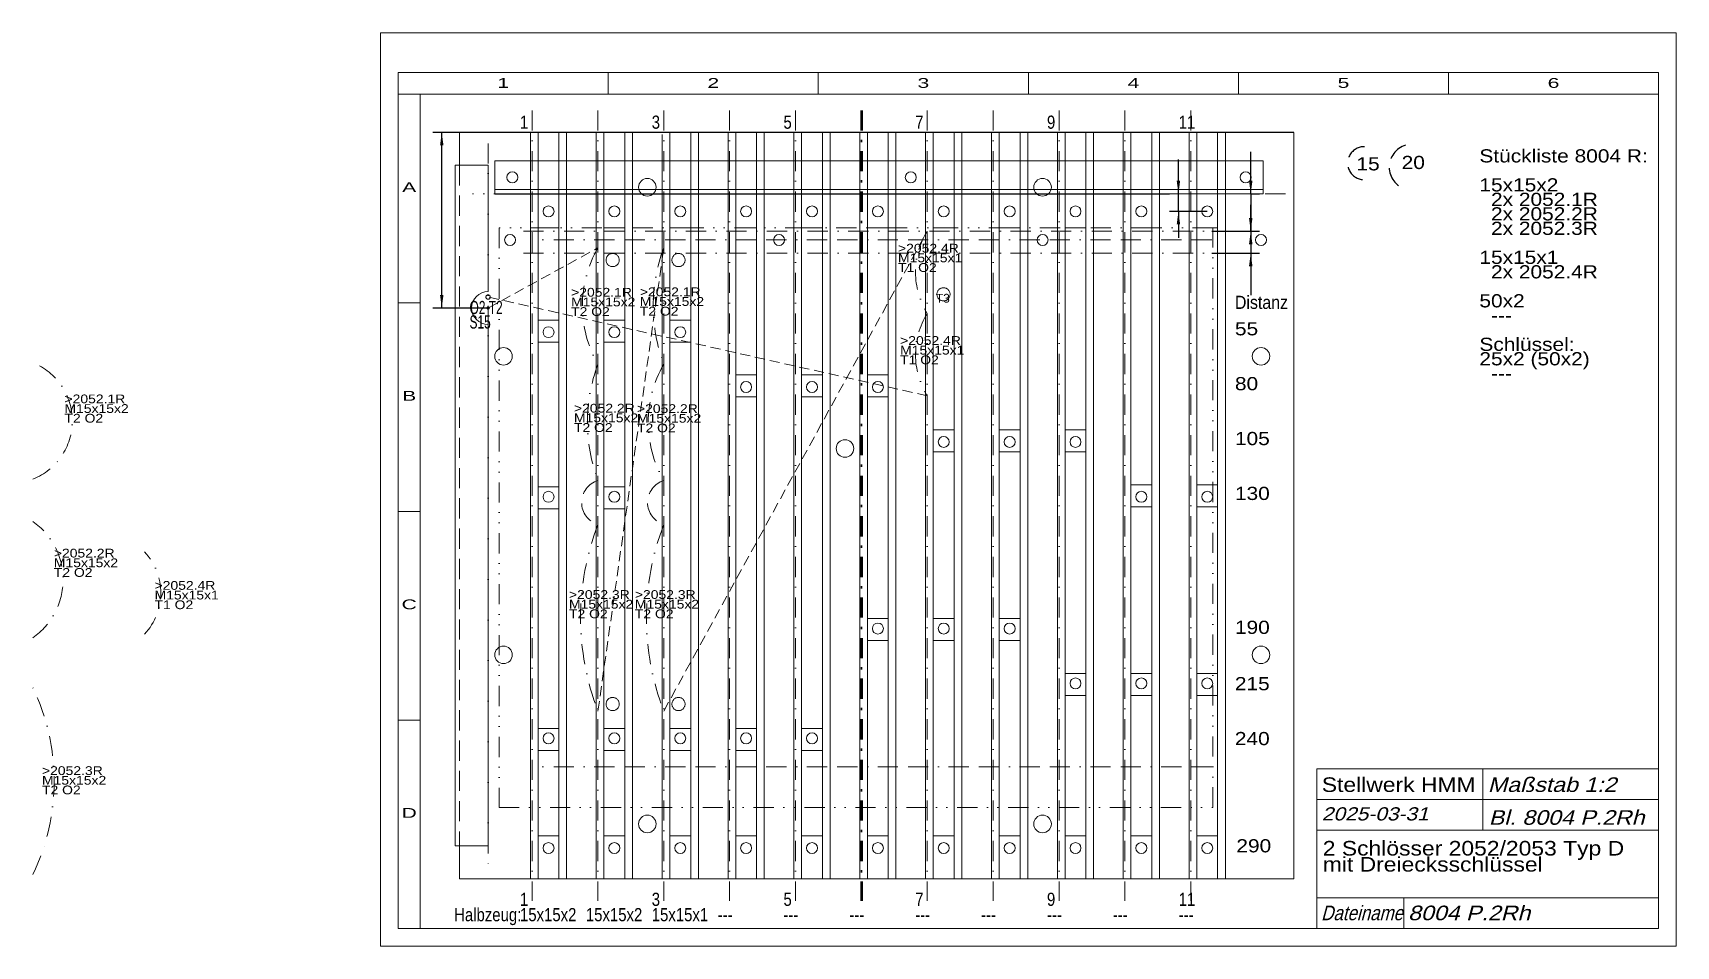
# Model space of a CAD drawing. Extents: x -156 to 592, y 2 to 418.
import ezdxf
from ezdxf.enums import TextEntityAlignment as Align

# ---------------------------------------------------------------- set-up
doc = ezdxf.new("R2010")
doc.units = 0
doc.header["$LTSCALE"] = 18.386603
for name, pattern in [('BORDER', [1.75, 0.5, -0.25, 0.5, -0.25, 0, -0.25]), ('DASHDOT', [1, 0.5, -0.25, 0, -0.25]), ('DASHED', [0.75, 0.5, -0.25]), ('DIVIDE', [1.25, 0.5, -0.25, 0, -0.25, 0, -0.25]), ('HIDDEN', [0.375, 0.25, -0.125]), ('PHANTOM', [2.5, 1.25, -0.25, 0.25, -0.25, 0.25, -0.25])]:
    doc.linetypes.add(name, pattern=pattern)
for name, color, linetype, lineweight in [('2052___ SCHLOSS MIT DORN R', 230, 'CONTINUOUS', 13), ('2913_1 AUFSPANNPLATTE', 7, 'CONTINUOUS', 18), ('8004_2R', 230, 'CONTINUOUS', 13), ('___ 8901_2P', 54, 'CONTINUOUS', 13), ('_TEMP', 7, 'CONTINUOUS', 50), ('BEMASSUNG', 7, 'CONTINUOUS', 25), ('BESCHRIFTUNG', 7, 'CONTINUOUS', 25), ('MASSGRENZEN', 172, 'CONTINUOUS', 25), ('MASSLINIEN', 172, 'CONTINUOUS', 25), ('MASSTEXTE', 212, 'CONTINUOUS', 25), ('MITTELLINIEN', 5, 'DASHDOT', 13), ('STANDARD', 7, 'CONTINUOUS', 0)]:
    doc.layers.add(name, color=color, linetype=linetype, lineweight=lineweight)
doc.styles.add('Arial', font='arial.ttf')

# ---------------------------------------------------------------- blocks, each defined once
blk = doc.blocks.new('D556819456')
at = {"layer": 'MASSGRENZEN'}
for points in [[(365.33, 344.67), (364.55, 350.61), (366.11, 350.61)], [(365.33, 336.67), (366.11, 330.72), (364.55, 330.72)]]:
    blk.add_solid(points, dxfattribs=at)
at = {"layer": 'MASSLINIEN', "color": 172}
for p, q in [((365.33, 344.67), (365.33, 360.27)), ((53.95, 344.67), (361.33, 344.67)), ((365.33, 336.67), (365.33, 344.67)), ((378.45, 336.67), (361.33, 336.67)), ((365.33, 336.67), (365.33, 324.68))]:
    blk.add_line(p, q, dxfattribs=at)
blk = doc.blocks.new('D556819712')
at = {"layer": 'MASSGRENZEN'}
for points in [[(29.83, 372.67), (30.61, 366.72), (29.05, 366.72)], [(29.83, 292.67), (29.05, 298.61), (30.61, 298.61)]]:
    blk.add_solid(points, dxfattribs=at)
at = {"layer": 'MASSLINIEN', "color": 172}
for p, q in [((417.95, 372.67), (25.83, 372.67)), ((29.83, 292.67), (29.83, 372.67)), ((50.95, 292.67), (25.83, 292.67))]:
    blk.add_line(p, q, dxfattribs=at)
blk = doc.blocks.new('D556819968')
at = {"layer": 'MASSGRENZEN'}
for points in [[(398.26, 344.67), (397.48, 350.61), (399.04, 350.61)], [(398.26, 327.67), (399.04, 321.72), (397.48, 321.72)]]:
    blk.add_solid(points, dxfattribs=at)
at = {"layer": 'MASSLINIEN', "color": 172}
for p, q in [((398.26, 344.67), (398.26, 363.8)), ((398.26, 344.67), (398.26, 327.67)), ((398.26, 344.67), (402.26, 344.67)), ((380.5, 327.67), (402.26, 327.67)), ((398.26, 327.67), (398.26, 315.68))]:
    blk.add_line(p, q, dxfattribs=at)
blk = doc.blocks.new('D556820224')
at = {"layer": 'MASSGRENZEN'}
for points in [[(398.26, 327.67), (397.48, 333.61), (399.04, 333.61)], [(398.26, 317.67), (399.04, 311.72), (397.48, 311.72)]]:
    blk.add_solid(points, dxfattribs=at)
at = {"layer": 'MASSLINIEN', "color": 172}
for p, q in [((398.26, 327.67), (398.26, 339.65)), ((380.5, 327.67), (402.26, 327.67)), ((398.26, 327.67), (398.26, 317.67)), ((380.5, 317.67), (402.26, 317.67)), ((398.26, 317.67), (398.26, 298.53))]:
    blk.add_line(p, q, dxfattribs=at)

msp = doc.modelspace()

# ---------------------------------------------------------------- linework, layer by layer
at = {"layer": '2052___ SCHLOSS MIT DORN R', "linetype": 'DASHDOT'}
for centre, radius, start, end in [((-166.93, 241.22), 28.52, 291.69111, 428.30889), ((-175.03, 168.95), 32.4, 305.11978, 414.88022), ((-125.37, 162.85), 27.27, 316.56504, 403.43496), ((-244.78, 77.17), 98.08, 334.32114, 385.67886)]:
    msp.add_arc(centre, radius, start, end, dxfattribs=at)
at = {"layer": '2913_1 AUFSPANNPLATTE', "color": 8}
for p, q in [((417.95, 372.67), (37.95, 372.67)), ((37.95, 372.67), (37.95, 357.67)), ((70.2, 372.67), (70.2, 32.67)), ((73.7, 372.67), (73.7, 32.67)), ((83.2, 372.67), (83.2, 32.67)), ((86.7, 372.67), (86.7, 32.67)), ((100.2, 372.67), (100.2, 32.67)), ((103.7, 372.67), (103.7, 32.67)), ((113.2, 372.67), (113.2, 32.67)), ((116.7, 372.67), (116.7, 32.67)), ((130.2, 371.67), (130.2, 32.67)), ((133.7, 372.67), (133.7, 32.67)), ((143.2, 372.67), (143.2, 32.67)), ((146.7, 372.67), (146.7, 32.67)), ((160.2, 372.67), (160.2, 32.67)), ((163.7, 372.67), (163.7, 32.67)), ((173.2, 372.67), (173.2, 32.67)), ((176.7, 372.67), (176.7, 32.67)), ((190.2, 372.67), (190.2, 32.67)), ((193.7, 372.67), (193.7, 32.67)), ((203.2, 372.67), (203.2, 32.67)), ((206.7, 372.67), (206.7, 32.67)), ((220.2, 372.67), (220.2, 32.67)), ((223.7, 372.67), (223.7, 32.67)), ((233.2, 372.67), (233.2, 32.67)), ((236.7, 372.67), (236.7, 32.67)), ((250.2, 372.67), (250.2, 32.67)), ((253.7, 372.67), (253.7, 32.67)), ((263.2, 372.67), (263.2, 32.67)), ((266.7, 372.67), (266.7, 32.67)), ((280.2, 372.67), (280.2, 32.67)), ((283.7, 372.67), (283.7, 32.67)), ((293.2, 372.67), (293.2, 32.67)), ((296.7, 372.67), (296.7, 32.67)), ((310.2, 372.67), (310.2, 32.67)), ((313.7, 372.67), (313.7, 32.67)), ((323.2, 372.67), (323.2, 32.67)), ((326.7, 372.67), (326.7, 32.67)), ((340.2, 372.67), (340.2, 32.67)), ((343.7, 372.67), (343.7, 32.67)), ((353.2, 372.67), (353.2, 32.67)), ((356.7, 372.67), (356.7, 32.67)), ((370.2, 372.67), (370.2, 32.67)), ((373.7, 372.67), (373.7, 32.67)), ((383.2, 372.67), (383.2, 32.67)), ((386.7, 372.67), (386.7, 32.67)), ((417.95, 32.67), (417.95, 372.67)), ((403.95, 359.67), (53.95, 359.67)), ((53.95, 344.67), (53.95, 359.67)), ((403.95, 344.67), (403.95, 359.67)), ((35.95, 357.67), (35.95, 47.67)), ((35.95, 357.67), (50.95, 357.67)), ((50.95, 357.67), (50.95, 300.17)), ((403.95, 346.67), (53.95, 346.67)), ((403.95, 344.67), (53.95, 344.67)), ((73.7, 329.17), (83.2, 329.17)), ((103.7, 329.17), (113.2, 329.17)), ((133.7, 329.17), (143.2, 329.17)), ((163.7, 329.17), (173.2, 329.17)), ((193.7, 329.17), (203.2, 329.17)), ((223.7, 329.17), (233.2, 329.17)), ((253.7, 329.17), (263.2, 329.17)), ((283.7, 329.17), (293.2, 329.17)), ((313.7, 329.17), (323.2, 329.17)), ((343.7, 329.17), (353.2, 329.17)), ((373.7, 329.17), (383.2, 329.17)), ((50.95, 285.17), (50.95, 47.67)), ((73.7, 287.17), (83.2, 287.17)), ((103.7, 287.17), (113.2, 287.17)), ((133.7, 287.17), (143.2, 287.17)), ((73.7, 277.17), (83.2, 277.17)), ((103.7, 277.17), (113.2, 277.17)), ((133.7, 277.17), (143.2, 277.17)), ((163.7, 262.17), (173.2, 262.17)), ((193.7, 262.17), (203.2, 262.17)), ((223.7, 262.17), (233.2, 262.17)), ((163.7, 252.17), (173.2, 252.17)), ((193.7, 252.17), (203.2, 252.17)), ((223.7, 252.17), (233.2, 252.17)), ((253.7, 237.17), (263.2, 237.17)), ((283.7, 237.17), (293.2, 237.17)), ((313.7, 237.17), (323.2, 237.17)), ((253.7, 227.17), (263.2, 227.17)), ((283.7, 227.17), (293.2, 227.17)), ((313.7, 227.17), (323.2, 227.17)), ((83.2, 211.17), (73.7, 211.17)), ((113.2, 211.17), (103.7, 211.17)), ((343.7, 212.17), (353.2, 212.17)), ((373.7, 212.17), (383.2, 212.17)), ((343.7, 202.17), (353.2, 202.17)), ((373.7, 202.17), (383.2, 202.17)), ((83.2, 201.17), (73.7, 201.17)), ((113.2, 201.17), (103.7, 201.17)), ((233.2, 151.17), (223.7, 151.17)), ((263.2, 151.17), (253.7, 151.17)), ((293.2, 151.17), (283.7, 151.17)), ((233.2, 141.17), (223.7, 141.17)), ((263.2, 141.17), (253.7, 141.17)), ((293.2, 141.17), (283.7, 141.17)), ((323.2, 126.17), (313.7, 126.17)), ((353.2, 126.17), (343.7, 126.17)), ((383.2, 126.17), (373.7, 126.17)), ((323.2, 116.17), (313.7, 116.17)), ((353.2, 116.17), (343.7, 116.17)), ((383.2, 116.17), (373.7, 116.17)), ((83.2, 101.17), (73.7, 101.17)), ((113.2, 101.17), (103.7, 101.17)), ((143.2, 101.17), (133.7, 101.17)), ((173.2, 101.17), (163.7, 101.17)), ((203.2, 101.17), (193.7, 101.17)), ((83.2, 91.17), (73.7, 91.17)), ((113.2, 91.17), (103.7, 91.17)), ((143.2, 91.17), (133.7, 91.17)), ((173.2, 91.17), (163.7, 91.17)), ((203.2, 91.17), (193.7, 91.17)), ((35.95, 47.67), (50.95, 47.67)), ((37.95, 47.67), (37.95, 32.67)), ((73.7, 52.17), (83.2, 52.17)), ((103.7, 52.17), (113.2, 52.17)), ((133.7, 52.17), (143.2, 52.17)), ((163.7, 52.17), (173.2, 52.17)), ((193.7, 52.17), (203.2, 52.17)), ((223.7, 52.17), (233.2, 52.17)), ((253.7, 52.17), (263.2, 52.17)), ((283.7, 52.17), (293.2, 52.17)), ((313.7, 52.17), (323.2, 52.17)), ((343.7, 52.17), (353.2, 52.17)), ((373.7, 52.17), (383.2, 52.17)), ((37.95, 32.67), (417.95, 32.67))]:
    msp.add_line(p, q, dxfattribs=at)
at = {"layer": '2913_1 AUFSPANNPLATTE', "color": 8, "linetype": 'DASHED'}
msp.add_line((37.95, 357.67), (37.95, 47.67), dxfattribs=at)
at = {"layer": '2913_1 AUFSPANNPLATTE', "color": 8, "linetype": 'BORDER'}
for p, q in [((380.5, 323.67), (75.5, 323.67)), ((380.5, 83.67), (75.5, 83.67))]:
    msp.add_line(p, q, dxfattribs=at)
at = {"layer": '2913_1 AUFSPANNPLATTE', "color": 8}
for centre, radius in [((61.95, 352.17), 2.5), ((243.45, 352.17), 2.5), ((395.95, 352.17), 2.5), ((123.45, 347.67), 4), ((303.45, 347.67), 4), ((78.45, 336.67), 2.5), ((108.45, 336.67), 2.5), ((138.45, 336.67), 2.5), ((168.45, 336.67), 2.5), ((198.45, 336.67), 2.5), ((228.45, 336.67), 2.5), ((258.45, 336.67), 2.5), ((288.45, 336.67), 2.5), ((318.45, 336.67), 2.5), ((348.45, 336.67), 2.5), ((378.45, 336.67), 2.5), ((60.95, 323.67), 2.5), ((183.45, 323.67), 2.5), ((303.45, 323.67), 2.5), ((402.95, 323.67), 2.5), ((78.45, 281.67), 2.5), ((108.45, 281.67), 2.5), ((138.45, 281.67), 2.5), ((57.97, 270.67), 4), ((402.95, 270.67), 4), ((168.45, 256.67), 2.5), ((198.45, 256.67), 2.5), ((228.45, 256.67), 2.5), ((213.45, 228.67), 4), ((258.45, 231.67), 2.5), ((288.45, 231.67), 2.5), ((318.45, 231.67), 2.5), ((78.45, 206.67), 2.5), ((108.45, 206.67), 2.5), ((348.45, 206.67), 2.5), ((378.45, 206.67), 2.5), ((228.45, 146.67), 2.5), ((258.45, 146.67), 2.5), ((288.45, 146.67), 2.5), ((57.97, 134.67), 4), ((402.95, 134.67), 4), ((318.45, 121.67), 2.5), ((348.45, 121.67), 2.5), ((378.45, 121.67), 2.5), ((78.45, 96.67), 2.5), ((108.45, 96.67), 2.5), ((138.45, 96.67), 2.5), ((168.45, 96.67), 2.5), ((198.45, 96.67), 2.5), ((123.45, 57.67), 4), ((303.45, 57.67), 4), ((78.45, 46.67), 2.5), ((108.45, 46.67), 2.5), ((138.45, 46.67), 2.5), ((168.45, 46.67), 2.5), ((198.45, 46.67), 2.5), ((228.45, 46.67), 2.5), ((258.45, 46.67), 2.5), ((288.45, 46.67), 2.5), ((318.45, 46.67), 2.5), ((348.45, 46.67), 2.5), ((378.45, 46.67), 2.5)]:
    msp.add_circle(centre, radius, dxfattribs=at)
msp.add_arc((50.95, 292.67), 7.5, 90, 270, dxfattribs=at)
at = {"layer": '8004_2R', "linetype": 'HIDDEN'}
for p, q in [((130.95, 109.07), (250.95, 327.67)), ((50.95, 292.67), (100.95, 320.07)), ((100.95, 109.07), (130.95, 320.07)), ((250.95, 252.68), (50.95, 297.67))]:
    msp.add_line(p, q, dxfattribs=at)
at = {"layer": '8004_2R', "linetype": 'PHANTOM'}
for centre, radius in [((107.65, 314.51), 3), ((137.65, 314.51), 3), ((258.32, 298.91), 3), ((50.95, 297.67), 1), ((50.95, 292.67), 0.5), ((107.65, 112.27), 3), ((137.65, 112.27), 3)]:
    msp.add_circle(centre, radius, dxfattribs=at)
at = {"layer": '8004_2R', "linetype": 'DASHDOT'}
for centre, radius, start, end in [((281.2, 308.92), 35.59, 148.21504, 211.78496), ((147.09, 293.57), 53.21, 150.13073, 209.86927), ((201.85, 293.57), 75.69, 159.50617, 200.49383), ((281.2, 271.42), 35.59, 148.21504, 211.78496), ((171.85, 240.57), 75.69, 159.50617, 200.49383), ((177.09, 240.57), 53.21, 150.13073, 209.86927), ((211.41, 151.57), 118.36, 158.95651, 201.04349), ((241.41, 151.57), 118.36, 158.95651, 201.04349)]:
    msp.add_arc(centre, radius, start, end, dxfattribs=at)
at = {"layer": '8004_2R', "linetype": 'DASHED'}
for centre in [(103.99, 204.07), (133.99, 204.07)]:
    msp.add_arc(centre, 10.45, 106.9107, 253.0893, dxfattribs=at)
at = {"layer": '___ 8901_2P', "linetype": 'DIVIDE', "lineweight": 20}
for p, q in [((380.95, 329.17), (55.95, 329.17)), ((55.95, 329.17), (55.95, 65.17)), ((380.95, 65.17), (380.95, 329.17)), ((55.95, 65.17), (380.95, 65.17))]:
    msp.add_line(p, q, dxfattribs=at)
at = {"layer": '_TEMP', "lineweight": 0}
for p, q in [((428.44, 82.8), (583.83, 82.8)), ((428.44, 82.8), (428.44, 10)), ((504.04, 82.8), (504.04, 54.8)), ((428.44, 68.8), (583.83, 68.8)), ((428.44, 54.8), (583.83, 54.8)), ((428.44, 24), (583.83, 24)), ((468.04, 24), (468.04, 10))]:
    msp.add_line(p, q, dxfattribs=at)
at = {"layer": 'BESCHRIFTUNG', "linetype": 'DASHED'}
for centre, radius, start, end in [((471.78, 356.79), 10.45, 106.9107, 253.0893), ((449.92, 358.63), 7.5, 88.30685, 271.69315)]:
    msp.add_arc(centre, radius, start, end, dxfattribs=at)
at = {"layer": 'MITTELLINIEN'}
for p, q in [((70.95, 382.66), (70.95, 22.66)), ((100.95, 382.66), (100.95, 22.66)), ((130.95, 382.66), (130.95, 22.66)), ((160.95, 382.66), (160.95, 22.66)), ((190.95, 382.66), (190.95, 22.66)), ((250.95, 382.66), (250.95, 22.66)), ((280.95, 382.66), (280.95, 22.66)), ((310.95, 382.66), (310.95, 22.66)), ((340.95, 382.66), (340.95, 22.66)), ((370.95, 382.66), (370.95, 22.66)), ((50.95, 367.67), (50.95, 37.67)), ((414.04, 344.67), (43.89, 344.67)), ((390.5, 327.67), (65.5, 327.67)), ((390.5, 327.67), (65.5, 327.67)), ((390.5, 317.67), (65.5, 317.67)), ((390.5, 317.67), (65.5, 317.67))]:
    msp.add_line(p, q, dxfattribs=at)
at = {"layer": 'MITTELLINIEN', "color": 154, "lineweight": 50}
msp.add_line((220.95, 382.66), (220.95, 22.66), dxfattribs=at)
at = {"layer": 'STANDARD'}
for p, q in [((592, 418), (2, 418)), ((2, 418), (2, 2)), ((592, 2), (592, 418)), ((584, 400), (10, 400)), ((10, 400), (10, 390)), ((105.67, 400), (105.67, 390)), ((201.33, 400), (201.33, 390)), ((297, 400), (297, 390)), ((392.67, 400), (392.67, 390)), ((488.33, 400), (488.33, 390)), ((584, 400), (584, 390)), ((10, 390), (10, 10)), ((20, 390), (10, 390)), ((20, 390), (20, 10)), ((584, 390), (20, 390)), ((584, 10), (584, 390)), ((10, 295), (20, 295)), ((10, 200), (20, 200)), ((10, 105), (20, 105)), ((10, 10), (20, 10)), ((20, 10), (584, 10)), ((2, 2), (592, 2))]:
    msp.add_line(p, q, dxfattribs=at)

# ---------------------------------------------------------------- block references
at = {"layer": 'BEMASSUNG'}
for name in ['D556819712', 'D556819456', 'D556819968', 'D556820224']:
    msp.add_blockref(name, (0, 0), dxfattribs=at)

# ---------------------------------------------------------------- texts
at = {"layer": '2052___ SCHLOSS MIT DORN R', "char_height": 4, "attachment_point": 7, "line_spacing_factor": 0.66, "style": 'Arial'}
for s, insert in [('\\W1.135110;>2052.1R\\PM15x15x2\\PT2 O2', (-142, 240.41)), ('\\W1.135110;>2052.2R\\PM15x15x2\\PT2 O2', (-146.84, 170.16)), ('\\W1.135110;>2052.4R\\PM15x15x1\\PT1 O2', (-100.97, 155.45)), ('\\W1.135110;>2052.3R\\PM15x15x2\\PT2 O2', (-152.24, 71.09))]:
    msp.add_mtext(s, dxfattribs=dict(at, insert=insert))
at = {"layer": '8004_2R', "linetype": 'PHANTOM', "style": 'Arial', "width": 0.972903}
msp.add_text('T3', height=4, dxfattribs=at).set_placement((254.86, 295.12))
at = {"layer": '8004_2R', "char_height": 4, "attachment_point": 7, "line_spacing_factor": 0.66, "style": 'Arial'}
for s, insert in [('\\W1.135110;>2052.4R\\PM15x15x1\\PT1 O2', (237.62, 309.05)), ('\\W1.135110;>2052.1R\\PM15x15x2\\PT2 O2', (88.74, 288.98)), ('\\W1.135110;>2052.1R\\PM15x15x2\\PT2 O2', (120.04, 289.18)), ('\\W1.135110;>2052.4R\\PM15x15x1\\PT1 O2', (238.58, 267)), ('\\W1.135110;>2052.2R\\PM15x15x2\\PT2 O2', (90.04, 236.18)), ('\\W1.135110;>2052.2R\\PM15x15x2\\PT2 O2', (118.74, 235.98)), ('\\W1.135110;>2052.3R\\PM15x15x2\\PT2 O2', (87.77, 151.3)), ('\\W1.135110;>2052.3R\\PM15x15x2\\PT2 O2', (117.77, 151.3))]:
    msp.add_mtext(s, dxfattribs=dict(at, insert=insert))
at = {"layer": '8004_2R', "linetype": 'PHANTOM', "insert": (42.47, 283.22), "char_height": 6, "attachment_point": 7, "line_spacing_factor": 0.66, "style": 'Arial'}
msp.add_mtext('\\W0.648579;O2 T2\\PS15', dxfattribs=at)
at = {"layer": 'BESCHRIFTUNG', "style": 'Arial'}
for s, width, p in [('1', 0.810869, (65.46, 374.32)), ('3', 0.810869, (125.46, 374.32)), ('5', 0.810869, (185.46, 374.32)), ('7', 0.810869, (245.46, 374.32)), ('9', 0.810869, (305.46, 374.32)), ('11', 0.810869, (365.46, 374.32)), ('15', 1.135145, (446.41, 355.35)), ('20', 1.135145, (466.99, 355.97)), ('Distanz', 0.864833, (391.06, 292.25)), ('55', 1.135145, (391.06, 280.22)), ('80', 1.135145, (391.06, 255.22)), ('105', 1.135145, (391.06, 230.22)), ('130', 1.135145, (391.06, 205.22)), ('190', 1.135145, (391.06, 144.23)), ('215', 1.135145, (391.03, 118.56)), ('240', 1.135145, (391.03, 93.55)), ('290', 1.135145, (391.71, 44.71)), ('1', 0.810869, (65.46, 20.34)), ('3', 0.810869, (125.46, 20.34)), ('5', 0.810869, (185.46, 20.34)), ('7', 0.810869, (245.46, 20.34)), ('9', 0.810869, (305.46, 20.34)), ('11', 0.810869, (365.46, 20.34)), ('Halbzeug:', 0.810868, (35.46, 13.34)), ('15x15x2', 0.810868, (65.46, 13.34)), ('15x15x2', 0.810868, (95.46, 13.34)), ('15x15x1', 0.810868, (125.46, 13.34)), ('---', 0.810862, (155.46, 13.34)), ('---', 0.810862, (185.46, 13.34)), ('---', 0.810862, (215.46, 13.34)), ('---', 0.810862, (245.46, 13.34)), ('---', 0.810862, (275.46, 13.34)), ('---', 0.810862, (305.46, 13.34)), ('---', 0.810862, (335.46, 13.34)), ('---', 0.810862, (365.46, 13.34))]:
    msp.add_text(s, height=6, dxfattribs=dict(at, width=width)).set_placement(p)
at = {"layer": 'BESCHRIFTUNG', "style": 'Arial', "width": 1.121619}
msp.add_text('Stellwerk HMM', height=6.65, dxfattribs=at).set_placement((430.63, 78.88), align=Align.TOP_LEFT)
at = {"layer": 'BESCHRIFTUNG', "style": 'Arial', "oblique": 15}
for s, height, width, p in [('Maßstab 1:2', 6.65, 1.134934, (506.23, 78.88)), ('2025-03-31', 6, 1.135137, (430.63, 65.25)), ('Bl. 8004 P.2Rh', 6.65, 1.134944, (506.67, 63.92)), ('Dateiname', 6.65, 0.829024, (430.3, 20.45)), ('8004 P.2Rh', 6.65, 1.135079, (469.9, 20.45))]:
    msp.add_text(s, height=height, dxfattribs=dict(at, width=width)).set_placement(p, align=Align.TOP_LEFT)
at = {"layer": 'BESCHRIFTUNG', "line_spacing_factor": 0.66, "style": 'Arial'}
for s, insert, char_height, attachment_point in [('\\W1.135046;Stückliste 8004 R:\\P\\P15x15x2\\P  2x 2052.1R\\P  2x 2052.2R\\P  2x 2052.3R\\P\\P15x15x1\\P  2x 2052.4R\\P\\P50x2\\P  ---\\P\\PSchlüssel:\\P25x2 (50x2)\\P  ---\\P', (502.4, 259.95), 6, 7), ('\\W1.121611;2 Schlösser 2052/2053 Typ D \\Pmit Dreiecksschlüssel', (431.07, 49.92), 6.65, 1)]:
    msp.add_mtext(s, dxfattribs=dict(at, insert=insert, char_height=char_height, attachment_point=attachment_point))
at = {"layer": 'STANDARD', "style": 'Arial'}
for s, width, p in [('1', 1.547923, (57.83, 392.95)), ('2', 1.547922, (153.5, 392.95)), ('3', 1.547923, (249.17, 392.95)), ('4', 1.547923, (344.83, 392.95)), ('5', 1.547922, (440.5, 392.95)), ('6', 1.547923, (536.17, 392.95)), ('A', 1.547987, (15, 345.45)), ('B', 1.547987, (15, 250.45)), ('C', 1.548103, (15, 155.45)), ('D', 1.548104, (15, 60.45))]:
    msp.add_text(s, height=4.46, dxfattribs=dict(at, width=width)).set_placement(p, align=Align.CENTER)

doc.saveas('drawing.dxf')
